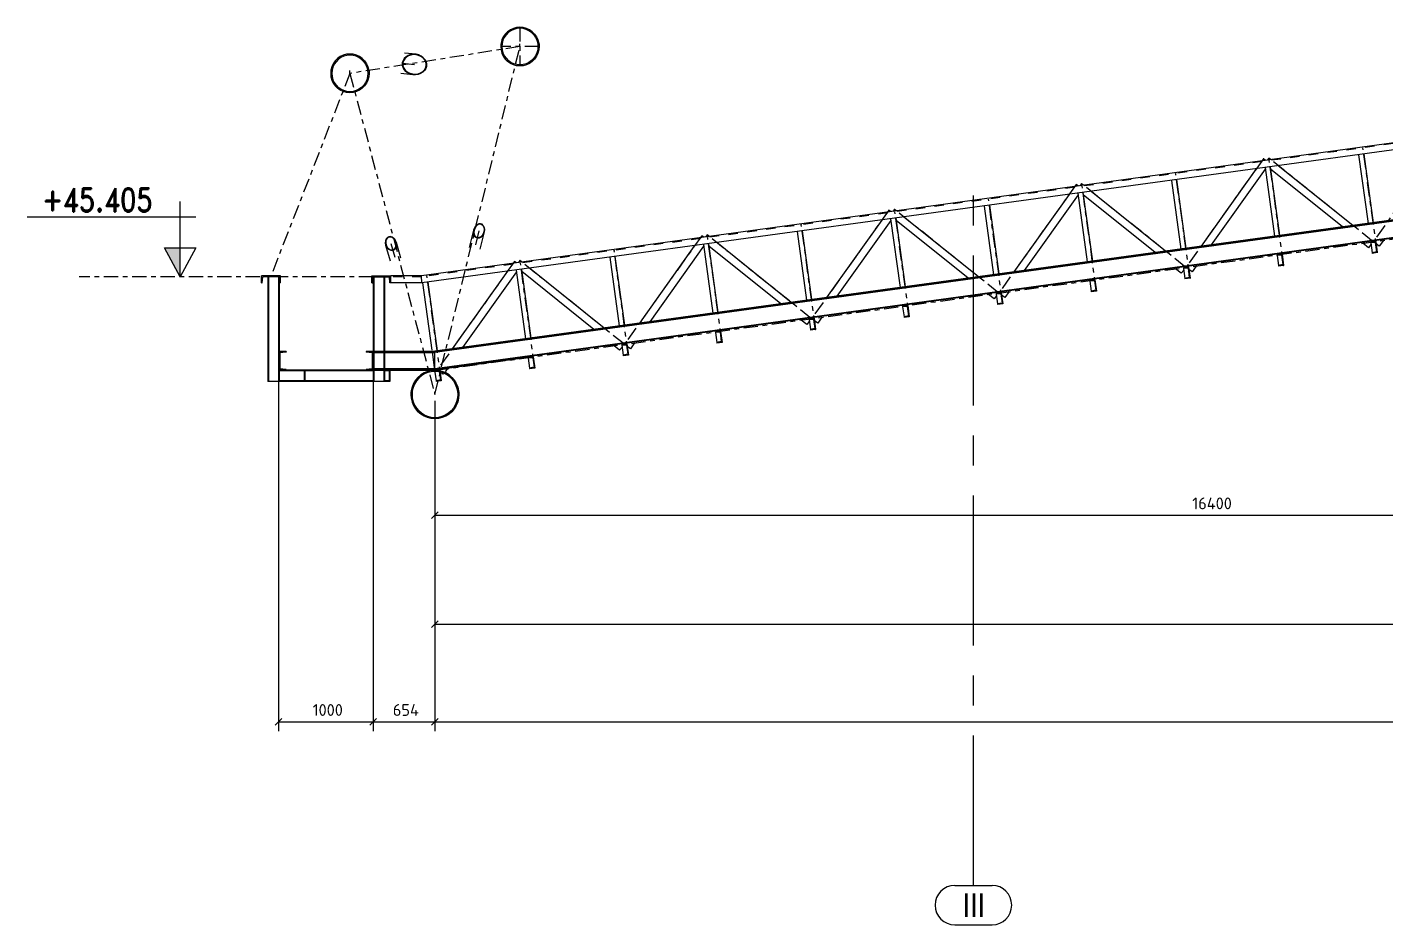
# Model space of a CAD drawing. Header units: millimetres. Extents: x 2368 to 8313, y 7493 to 11698.
# Drawn here: x 3818.3 to 4105.9, y 9618.8 to 9808.8 of the extents above; entities that cross this region are included whole.
import ezdxf
from ezdxf.enums import TextEntityAlignment as Align

# ---------------------------------------------------------------- set-up
doc = ezdxf.new("R2010")
doc.units = ezdxf.units.MM
for name, pattern in [('CENTER', [50.8, 31.75, -6.35, 6.35, -6.35]), ('XKITLINE00', [0]), ('XKITLINE02', [4, 2, -2]), ('XKITLINE03', [6, 3, -1, 1, -1])]:
    doc.linetypes.add(name, pattern=pattern)
doc.layers.add('3', color=120, linetype='Continuous')
doc.styles.add('ARIAL_NARROW', font='ARIALN.TTF')
doc.styles.add('ISOCPEUR', font='isocpeur.ttf')
doc.styles.add('ROMAND', font='romand.shx')

# ---------------------------------------------------------------- blocks, each defined once
blk = doc.blocks.new('KESIT')
for p, q in [((-3.74, 18.57), (-3.74, 20.07)), ((0.28, 20.07), (-3.74, 20.07)), ((-3.74, 18.57), (-3.57, 18.57)), ((-2.35, 19.9), (-2.4, 19.9)), ((-0.05, 19.9), (0, 19.9)), ((0.28, 18.57), (0.12, 18.57)), ((19.72, 20.07), (23.74, 20.07)), ((19.72, 18.57), (19.88, 18.57)), ((20, 19.9), (20.05, 19.9)), ((22.4, 19.9), (22.35, 19.9)), ((23.74, 18.57), (23.57, 18.57)), ((23.74, 18.57), (23.74, 20.07)), ((1.5, 4.02), (1.5, 3.86)), ((20, 0), (20, 4.13)), ((1.5, 0), (0, 0)), ((1.5, 0), (1.5, 0.17))]:
    blk.add_line(p, q)
at = {"color": 7, "linetype": 'XKITLINE00'}
for p, q in [((-3.57, 18.57), (-3.46, 19.9)), ((0, 19.9), (-3.46, 19.9)), ((-2.4, 19.9), (-2.4, -2.39)), ((-2.26, 19.9), (-2.26, -2.39)), ((-0.14, 19.9), (-0.14, -2.39)), ((0, 19.9), (0, 4.31)), ((0.11, 18.57), (0, 19.9)), ((0.12, 18.57), (0.11, 18.58)), ((0.28, 18.57), (0.28, 20.07)), ((19.72, 18.57), (19.72, 20.07)), ((19.88, 18.57), (19.89, 18.58)), ((19.89, 18.57), (20, 19.9)), ((20, 19.9), (20, -2.39)), ((20, 19.9), (23.46, 19.9)), ((20.14, 19.9), (20.14, -2.39)), ((22.26, 19.9), (22.26, -2.39)), ((22.4, 19.9), (22.4, -2.39)), ((23.57, 18.57), (23.46, 19.9)), ((0, 4.31), (0, 4.02)), ((1.5, 4.02), (0, 4.02)), ((0, 4.02), (0, -2.39)), ((1.5, 3.85), (0.17, 3.74)), ((0.17, 3.74), (0.17, 0.28)), ((1.5, 3.86), (1.49, 3.84)), ((20, 4.02), (18.5, 4.02)), ((18.5, 4.02), (18.5, 3.85)), ((19.83, 3.74), (18.5, 3.85)), ((19.83, 3.74), (19.83, 0.28)), ((20, 4.13), (20, 4)), ((20, 4), (20, 3.88)), ((1.5, 0.17), (0.17, 0.28)), ((19.83, 0.28), (18.5, 0.17)), ((18.5, 0), (18.5, 0.17)), ((20, 0), (18.5, 0)), ((-2.4, -1.89), (-2.4, -2.06)), ((22.4, -2.39), (-2.4, -2.39)), ((20, -0.14), (0, -0.14)), ((20, -2.25), (0, -2.25)), ((18.5, 0), (1.5, 0))]:
    blk.add_line(p, q, dxfattribs=at)
at = {"color": 1, "linetype": 'XKITLINE03'}
blk.add_line((20, 0), (20, 0.37), dxfattribs=at)
at = {"color": 1, "linetype": 'XKITLINE00'}
blk.add_circle((20, 0.18), 0.01, dxfattribs=at)

msp = doc.modelspace()

# ---------------------------------------------------------------- linework, layer by layer
at = {"color": 8, "linetype": 'XKITLINE00'}
for p, q in [((3920.5582, 9808.2305), (3919.9784, 9807.8199)), ((3921.1996, 9808.533), (3920.5582, 9808.2305)), ((3921.2803, 9808.3087), (3920.6762, 9808.0237)), ((3921.8832, 9808.7182), (3921.1996, 9808.533)), ((3921.9241, 9808.4832), (3921.2803, 9808.3087)), ((3922.5882, 9808.7806), (3921.8832, 9808.7182)), ((3922.5882, 9808.5419), (3921.9241, 9808.4832)), ((3923.2932, 9808.7182), (3922.5882, 9808.7806)), ((3923.2522, 9808.4832), (3922.5882, 9808.5419)), ((3923.896, 9808.3087), (3923.2522, 9808.4832)), ((3923.9768, 9808.533), (3923.2932, 9808.7182)), ((3924.5002, 9808.0237), (3923.896, 9808.3087)), ((3924.6182, 9808.2305), (3923.9768, 9808.533)), ((3925.1979, 9807.8199), (3924.6182, 9808.2305)), ((3918.5898, 9805.3873), (3918.5282, 9804.6742)), ((3918.5282, 9805.2809), (3918.5282, 9804.6742)), ((3918.773, 9806.0787), (3918.5898, 9805.3873)), ((3918.8223, 9805.3458), (3918.7642, 9804.6742)), ((3919.0721, 9806.7274), (3918.773, 9806.0787)), ((3918.9948, 9805.997), (3918.8223, 9805.3458)), ((3919.2765, 9806.608), (3918.9948, 9805.997)), ((3919.478, 9807.3137), (3919.0721, 9806.7274)), ((3919.6588, 9807.1603), (3919.2765, 9806.608)), ((3919.9784, 9807.8199), (3919.478, 9807.3137)), ((3920.1301, 9807.637), (3919.6588, 9807.1603)), ((3920.6762, 9808.0237), (3920.1301, 9807.637)), ((3925.0462, 9807.637), (3924.5002, 9808.0237)), ((3925.0462, 9807.637), (3925.5175, 9807.1603)), ((3925.1979, 9807.8199), (3925.6983, 9807.3137)), ((3925.5175, 9807.1603), (3925.8998, 9806.608)), ((3925.6983, 9807.3137), (3926.1042, 9806.7274)), ((3925.8998, 9806.608), (3926.1815, 9805.997)), ((3926.1042, 9806.7274), (3926.4033, 9806.0787)), ((3926.1815, 9805.997), (3926.3541, 9805.3458)), ((3926.3541, 9805.3458), (3926.4122, 9804.6742)), ((3926.4033, 9806.0787), (3926.5865, 9805.3873)), ((3926.5865, 9805.3873), (3926.6482, 9804.6742)), ((3926.6482, 9805.2809), (3926.6482, 9804.6742)), ((3884.5582, 9802.5465), (3883.9784, 9802.136)), ((3884.6762, 9802.3398), (3884.1301, 9801.9532)), ((3885.1996, 9802.8489), (3884.5582, 9802.5465)), ((3885.2803, 9802.6246), (3884.6762, 9802.3398)), ((3885.8832, 9803.0341), (3885.1996, 9802.8489)), ((3885.9241, 9802.7991), (3885.2803, 9802.6246)), ((3886.5882, 9803.0964), (3885.8832, 9803.0341)), ((3886.5882, 9802.8578), (3885.9241, 9802.7991)), ((3887.2932, 9803.0341), (3886.5882, 9803.0964)), ((3887.2522, 9802.7991), (3886.5882, 9802.8578)), ((3887.896, 9802.6246), (3887.2522, 9802.7991)), ((3887.9768, 9802.8489), (3887.2932, 9803.0341)), ((3888.5002, 9802.3398), (3887.896, 9802.6246)), ((3888.6182, 9802.5465), (3887.9768, 9802.8489)), ((3889.0462, 9801.9532), (3888.5002, 9802.3398)), ((3889.1979, 9802.136), (3888.6182, 9802.5465)), ((3898.4789, 9802.5221), (3898.1051, 9802.1582)), ((3900.6143, 9803.0354), (3898.1193, 9803.2892)), ((3898.5597, 9802.4469), (3898.2029, 9802.0996)), ((3898.9414, 9802.8034), (3898.4789, 9802.5221)), ((3899.0011, 9802.7154), (3898.5597, 9802.4469)), ((3899.4695, 9802.988), (3898.9414, 9802.8034)), ((3899.505, 9802.8915), (3899.0011, 9802.7154)), ((3900.0366, 9803.0667), (3899.4695, 9802.988)), ((3900.0463, 9802.9666), (3899.505, 9802.8915)), ((3900.6143, 9803.0354), (3900.0366, 9803.0667)), ((3900.5976, 9802.9368), (3900.0463, 9802.9666)), ((3901.1314, 9802.8035), (3900.5976, 9802.9368)), ((3901.1737, 9802.8958), (3900.6143, 9803.0354)), ((3901.6209, 9802.5736), (3901.1314, 9802.8035)), ((3901.6866, 9802.6549), (3901.1737, 9802.8958)), ((3902.0416, 9802.2585), (3901.6209, 9802.5736)), ((3902.1274, 9802.3247), (3901.6866, 9802.6549)), ((3902.1274, 9802.3247), (3902.474, 9801.9218)), ((3918.5282, 9804.6742), (3918.5898, 9803.9611)), ((3918.5898, 9803.9611), (3918.773, 9803.2697)), ((3918.7642, 9804.6742), (3918.8223, 9804.0026)), ((3918.773, 9803.2697), (3919.0721, 9802.621)), ((3918.8223, 9804.0026), (3918.9948, 9803.3513)), ((3918.9948, 9803.3513), (3919.2765, 9802.7403)), ((3919.0721, 9802.621), (3919.478, 9802.0346)), ((3919.2765, 9802.7403), (3919.6588, 9802.188)), ((3925.8998, 9802.7403), (3925.5175, 9802.188)), ((3926.1042, 9802.621), (3925.6983, 9802.0346)), ((3926.1815, 9803.3513), (3925.8998, 9802.7403)), ((3926.4033, 9803.2697), (3926.1042, 9802.621)), ((3926.3541, 9804.0026), (3926.1815, 9803.3513)), ((3926.4122, 9804.6742), (3926.3541, 9804.0026)), ((3926.5865, 9803.9611), (3926.4033, 9803.2697)), ((3926.6482, 9804.6742), (3926.5865, 9803.9611)), ((3882.5898, 9799.7042), (3882.5282, 9798.9913)), ((3882.5282, 9799.5892), (3882.5282, 9798.9913)), ((3882.773, 9800.3954), (3882.5898, 9799.7042)), ((3882.8223, 9799.6628), (3882.7642, 9798.9913)), ((3883.0721, 9801.0439), (3882.773, 9800.3954)), ((3882.9948, 9800.3138), (3882.8223, 9799.6628)), ((3883.2765, 9800.9246), (3882.9948, 9800.3138)), ((3883.478, 9801.6301), (3883.0721, 9801.0439)), ((3883.6588, 9801.4767), (3883.2765, 9800.9246)), ((3883.9784, 9802.136), (3883.478, 9801.6301)), ((3884.1301, 9801.9532), (3883.6588, 9801.4767)), ((3889.0462, 9801.9532), (3889.5175, 9801.4767)), ((3889.1979, 9802.136), (3889.6983, 9801.6301)), ((3889.5175, 9801.4767), (3889.8998, 9800.9246)), ((3889.6983, 9801.6301), (3890.1042, 9801.0439)), ((3889.8998, 9800.9246), (3890.1815, 9800.3138)), ((3890.1042, 9801.0439), (3890.4033, 9800.3954)), ((3890.1815, 9800.3138), (3890.3541, 9799.6628)), ((3890.3541, 9799.6628), (3890.4122, 9798.9913)), ((3890.4033, 9800.3954), (3890.5865, 9799.7042)), ((3890.5865, 9799.7042), (3890.6482, 9798.9913)), ((3890.6482, 9799.5892), (3890.6482, 9798.9913)), ((3897.6932, 9801.2588), (3897.6757, 9800.7684)), ((3897.6757, 9800.7684), (3897.7873, 9800.2833)), ((3897.8387, 9801.7299), (3897.6932, 9801.2588)), ((3897.7873, 9800.2833), (3898.0223, 9799.8279)), ((3897.8098, 9801.2413), (3897.7932, 9800.7732)), ((3897.7932, 9800.7732), (3897.8997, 9800.3103)), ((3897.9487, 9801.6909), (3897.8098, 9801.2413)), ((3898.1051, 9802.1582), (3897.8387, 9801.7299)), ((3897.8997, 9800.3103), (3898.1239, 9799.8757)), ((3898.2029, 9802.0996), (3897.9487, 9801.6909)), ((3898.0223, 9799.8279), (3898.3689, 9799.425)), ((3898.1239, 9799.8757), (3898.4547, 9799.4912)), ((3898.8097, 9799.0948), (3898.3689, 9799.425)), ((3898.8754, 9799.1761), (3898.4547, 9799.4912)), ((3902.2934, 9799.6501), (3901.9366, 9799.3028)), ((3902.3912, 9799.5915), (3902.0174, 9799.2276)), ((3902.0416, 9802.2585), (3902.3724, 9801.874)), ((3902.5476, 9800.0588), (3902.2934, 9799.6501)), ((3902.3724, 9801.874), (3902.5966, 9801.4394)), ((3902.6576, 9800.0198), (3902.3912, 9799.5915)), ((3902.474, 9801.9218), (3902.709, 9801.4664)), ((3902.6865, 9800.5085), (3902.5476, 9800.0588)), ((3902.5966, 9801.4394), (3902.7031, 9800.9765)), ((3902.8031, 9800.4909), (3902.6576, 9800.0198)), ((3902.7031, 9800.9765), (3902.6865, 9800.5085)), ((3902.709, 9801.4664), (3902.8206, 9800.9813)), ((3902.8206, 9800.9813), (3902.8031, 9800.4909)), ((3919.478, 9802.0346), (3919.9784, 9801.5285)), ((3919.6588, 9802.188), (3920.1301, 9801.7113)), ((3920.5582, 9801.1179), (3919.9784, 9801.5285)), ((3920.6762, 9801.3246), (3920.1301, 9801.7113)), ((3921.1996, 9800.8154), (3920.5582, 9801.1179)), ((3921.2803, 9801.0397), (3920.6762, 9801.3246)), ((3921.8832, 9800.6301), (3921.1996, 9800.8154)), ((3921.9241, 9800.8652), (3921.2803, 9801.0397)), ((3922.5882, 9800.5677), (3921.8832, 9800.6301)), ((3922.5882, 9800.8064), (3921.9241, 9800.8652)), ((3923.2522, 9800.8652), (3922.5882, 9800.8064)), ((3923.2932, 9800.6301), (3922.5882, 9800.5677)), ((3923.896, 9801.0397), (3923.2522, 9800.8652)), ((3923.9768, 9800.8154), (3923.2932, 9800.6301)), ((3924.5002, 9801.3246), (3923.896, 9801.0397)), ((3924.6182, 9801.1179), (3923.9768, 9800.8154)), ((3925.0462, 9801.7113), (3924.5002, 9801.3246)), ((3925.1979, 9801.5285), (3924.6182, 9801.1179)), ((3925.5175, 9802.188), (3925.0462, 9801.7113)), ((3925.6983, 9802.0346), (3925.1979, 9801.5285)), ((3882.5282, 9798.9913), (3882.5898, 9798.2785)), ((3882.5898, 9798.2785), (3882.773, 9797.5873)), ((3882.7642, 9798.9913), (3882.8223, 9798.3199)), ((3882.773, 9797.5873), (3883.0721, 9796.9388)), ((3882.8223, 9798.3199), (3882.9948, 9797.6689)), ((3882.9948, 9797.6689), (3883.2765, 9797.0581)), ((3883.0721, 9796.9388), (3883.478, 9796.3526)), ((3883.2765, 9797.0581), (3883.6588, 9796.506)), ((3889.8998, 9797.0581), (3889.5175, 9796.506)), ((3890.1042, 9796.9388), (3889.6983, 9796.3526)), ((3890.1815, 9797.6689), (3889.8998, 9797.0581)), ((3890.4033, 9797.5873), (3890.1042, 9796.9388)), ((3890.3541, 9798.3199), (3890.1815, 9797.6689)), ((3890.4122, 9798.9913), (3890.3541, 9798.3199)), ((3890.5865, 9798.2785), (3890.4033, 9797.5873)), ((3890.6482, 9798.9913), (3890.5865, 9798.2785)), ((3899.882, 9798.7143), (3897.387, 9798.9681)), ((3899.3226, 9798.8539), (3898.8097, 9799.0948)), ((3899.3649, 9798.9462), (3898.8754, 9799.1761)), ((3899.882, 9798.7143), (3899.3226, 9798.8539)), ((3899.8987, 9798.813), (3899.3649, 9798.9462)), ((3900.4597, 9798.683), (3899.882, 9798.7143)), ((3900.4501, 9798.7831), (3899.8987, 9798.813)), ((3900.9913, 9798.8582), (3900.4501, 9798.7831)), ((3901.0268, 9798.7617), (3900.4597, 9798.683)), ((3901.4952, 9799.0344), (3900.9913, 9798.8582)), ((3901.5549, 9798.9463), (3901.0268, 9798.7617)), ((3901.9366, 9799.3028), (3901.4952, 9799.0344)), ((3902.0174, 9799.2276), (3901.5549, 9798.9463)), ((3883.478, 9796.3526), (3883.9784, 9795.8467)), ((3883.6588, 9796.506), (3884.1301, 9796.0295)), ((3884.5582, 9795.4362), (3883.9784, 9795.8467)), ((3884.6762, 9795.6429), (3884.1301, 9796.0295)), ((3885.1996, 9795.1338), (3884.5582, 9795.4362)), ((3885.2803, 9795.358), (3884.6762, 9795.6429)), ((3885.8832, 9794.9486), (3885.1996, 9795.1338)), ((3885.9241, 9795.1836), (3885.2803, 9795.358)), ((3886.5882, 9794.8862), (3885.8832, 9794.9486)), ((3886.5882, 9795.1249), (3885.9241, 9795.1836)), ((3887.2522, 9795.1836), (3886.5882, 9795.1249)), ((3887.2932, 9794.9486), (3886.5882, 9794.8862)), ((3887.896, 9795.358), (3887.2522, 9795.1836)), ((3887.9768, 9795.1338), (3887.2932, 9794.9486)), ((3888.5002, 9795.6429), (3887.896, 9795.358)), ((3888.6182, 9795.4362), (3887.9768, 9795.1338)), ((3889.0462, 9796.0295), (3888.5002, 9795.6429)), ((3889.1979, 9795.8467), (3888.6182, 9795.4362)), ((3889.5175, 9796.506), (3889.0462, 9796.0295)), ((3889.6983, 9796.3526), (3889.1979, 9795.8467)), ((3912.7863, 9765.8183), (3911.8178, 9762.1376)), ((3912.7863, 9765.8183), (3912.7441, 9765.3341)), ((3912.7441, 9765.3341), (3912.8166, 9764.8803)), ((3912.9391, 9766.2856), (3912.7863, 9765.8183)), ((3912.8656, 9765.8062), (3912.8264, 9765.3559)), ((3912.8264, 9765.3559), (3912.8938, 9764.934)), ((3913.0077, 9766.2406), (3912.8656, 9765.8062)), ((3912.8938, 9764.934), (3913.0613, 9764.5816)), ((3913.1876, 9766.69), (3912.9391, 9766.2856)), ((3913.2387, 9766.6167), (3913.0077, 9766.2406)), ((3913.5073, 9766.9922), (3913.1876, 9766.69)), ((3913.536, 9766.8976), (3913.2387, 9766.6167)), ((3913.867, 9767.1624), (3913.5073, 9766.9922)), ((3913.8705, 9767.0559), (3913.536, 9766.8976)), ((3914.2316, 9767.1841), (3913.867, 9767.1624)), ((3914.2094, 9767.0761), (3913.8705, 9767.0559)), ((3915.0457, 9765.471), (3914.0772, 9761.7903)), ((3914.5197, 9766.9561), (3914.2094, 9767.0761)), ((3914.5652, 9767.0551), (3914.2316, 9767.1841)), ((3914.7708, 9766.7078), (3914.5197, 9766.9561)), ((3914.8353, 9766.7881), (3914.5652, 9767.0551)), ((3914.8244, 9765.0488), (3914.5934, 9764.6727)), ((3914.893, 9765.0038), (3914.6445, 9764.5993)), ((3914.7708, 9766.7078), (3914.9383, 9766.3554)), ((3914.9665, 9765.4832), (3914.8244, 9765.0488)), ((3914.8353, 9766.7881), (3915.0155, 9766.4091)), ((3915.0457, 9765.471), (3914.893, 9765.0038)), ((3914.9383, 9766.3554), (3915.0057, 9765.9335)), ((3915.0057, 9765.9335), (3914.9665, 9765.4832)), ((3915.0155, 9766.4091), (3915.088, 9765.9552)), ((3915.088, 9765.9552), (3915.0457, 9765.471)), ((3894.1306, 9763.5861), (3894.0884, 9763.1373)), ((3894.0884, 9763.1373), (3894.1609, 9762.6726)), ((3894.2834, 9763.9749), (3894.1306, 9763.5861)), ((3894.1609, 9762.6726), (3895.1294, 9759.3222)), ((3894.1609, 9762.6726), (3894.341, 9762.2373)), ((3894.2098, 9763.5431), (3894.1706, 9763.1258)), ((3894.1706, 9763.1258), (3894.238, 9762.6937)), ((3894.3519, 9763.9047), (3894.2098, 9763.5431)), ((3894.238, 9762.6937), (3894.4055, 9762.2891)), ((3894.5318, 9764.2659), (3894.2834, 9763.9749)), ((3894.341, 9762.2373), (3894.6111, 9761.8743)), ((3894.5829, 9764.1752), (3894.3519, 9763.9047)), ((3894.4055, 9762.2891), (3894.6566, 9761.9515)), ((3894.8515, 9764.4304), (3894.5318, 9764.2659)), ((3894.8802, 9764.3282), (3894.5829, 9764.1752)), ((3895.2113, 9764.4523), (3894.8515, 9764.4304)), ((3895.2147, 9764.3486), (3894.8802, 9764.3282)), ((3895.5758, 9764.3296), (3895.2113, 9764.4523)), ((3895.5537, 9764.2344), (3895.2147, 9764.3486)), ((3895.8639, 9763.997), (3895.5537, 9764.2344)), ((3895.9095, 9764.0742), (3895.5758, 9764.3296)), ((3895.8639, 9763.997), (3896.115, 9763.6594)), ((3895.9095, 9764.0742), (3896.1796, 9763.7111)), ((3896.1686, 9762.0437), (3895.9376, 9761.7732)), ((3896.115, 9763.6594), (3896.2825, 9763.2547)), ((3896.3107, 9762.4053), (3896.1686, 9762.0437)), ((3896.1796, 9763.7111), (3896.3597, 9763.2759)), ((3896.39, 9762.3624), (3896.2372, 9761.9735)), ((3896.2825, 9763.2547), (3896.3499, 9762.8226)), ((3896.3499, 9762.8226), (3896.3107, 9762.4053)), ((3896.3597, 9763.2759), (3896.4322, 9762.8111)), ((3896.3597, 9763.2759), (3897.3282, 9759.9255)), ((3896.4322, 9762.8111), (3896.39, 9762.3624)), ((3912.8166, 9764.8803), (3912.9968, 9764.5013)), ((3913.2669, 9764.2343), (3912.9968, 9764.5013)), ((3913.3124, 9764.3332), (3913.0613, 9764.5816)), ((3913.6005, 9764.1052), (3913.2669, 9764.2343)), ((3913.6227, 9764.2133), (3913.3124, 9764.3332)), ((3913.9651, 9764.1269), (3913.6005, 9764.1052)), ((3913.9616, 9764.2334), (3913.6227, 9764.2133)), ((3914.2961, 9764.3917), (3913.9616, 9764.2334)), ((3914.3248, 9764.2972), (3913.9651, 9764.1269)), ((3914.5934, 9764.6727), (3914.2961, 9764.3917)), ((3914.6445, 9764.5993), (3914.3248, 9764.2972)), ((3894.9447, 9761.6189), (3894.6111, 9761.8743)), ((3894.9669, 9761.714), (3894.6566, 9761.9515)), ((3895.3093, 9761.4961), (3894.9447, 9761.6189)), ((3895.3058, 9761.5998), (3894.9669, 9761.714)), ((3895.6403, 9761.6203), (3895.3058, 9761.5998)), ((3895.669, 9761.5181), (3895.3093, 9761.4961)), ((3895.9376, 9761.7732), (3895.6403, 9761.6203)), ((3895.9888, 9761.6826), (3895.669, 9761.5181)), ((3896.2372, 9761.9735), (3895.9888, 9761.6826)), ((3904.5882, 9736.1618), (3903.7935, 9736.0985)), ((3905.3828, 9736.0985), (3904.5882, 9736.1618)), ((3900.0618, 9733.3567), (3899.7568, 9732.6119)), ((3900.4784, 9734.0441), (3900.0618, 9733.3567)), ((3900.6693, 9733.9038), (3900.2721, 9733.2484)), ((3900.9961, 9734.6571), (3900.4784, 9734.0441)), ((3901.1629, 9734.4883), (3900.6693, 9733.9038)), ((3901.6022, 9735.1806), (3900.9961, 9734.6571)), ((3901.7409, 9734.9875), (3901.1629, 9734.4883)), ((3902.2819, 9735.6018), (3901.6022, 9735.1806)), ((3902.389, 9735.3892), (3901.7409, 9734.9875)), ((3903.0184, 9735.9103), (3902.2819, 9735.6018)), ((3903.0913, 9735.6833), (3902.389, 9735.3892)), ((3903.7935, 9736.0985), (3903.0184, 9735.9103)), ((3903.8304, 9735.8628), (3903.0913, 9735.6833)), ((3904.5882, 9735.9231), (3903.8304, 9735.8628)), ((3905.3459, 9735.8628), (3904.5882, 9735.9231)), ((3906.085, 9735.6833), (3905.3459, 9735.8628)), ((3906.158, 9735.9103), (3905.3828, 9736.0985)), ((3906.7873, 9735.3892), (3906.085, 9735.6833)), ((3906.8944, 9735.6018), (3906.158, 9735.9103)), ((3907.4354, 9734.9875), (3906.7873, 9735.3892)), ((3907.5741, 9735.1806), (3906.8944, 9735.6018)), ((3908.0134, 9734.4883), (3907.4354, 9734.9875)), ((3908.1803, 9734.6571), (3907.5741, 9735.1806)), ((3908.0134, 9734.4883), (3908.507, 9733.9038)), ((3908.1803, 9734.6571), (3908.698, 9734.0441)), ((3908.507, 9733.9038), (3908.9042, 9733.2484)), ((3908.698, 9734.0441), (3909.1145, 9733.3567)), ((3909.1145, 9733.3567), (3909.4195, 9732.6119)), ((3899.5707, 9731.8281), (3899.5082, 9731.0244)), ((3899.5082, 9731.6271), (3899.5082, 9731.0244)), ((3899.5082, 9731.0244), (3899.5707, 9730.2208)), ((3899.7568, 9732.6119), (3899.5707, 9731.8281)), ((3899.8038, 9731.7907), (3899.7442, 9731.0244)), ((3899.7442, 9731.0244), (3899.8038, 9730.2581)), ((3899.9812, 9732.5382), (3899.8038, 9731.7907)), ((3900.2721, 9733.2484), (3899.9812, 9732.5382)), ((3908.9042, 9733.2484), (3909.1951, 9732.5382)), ((3909.1951, 9732.5382), (3909.3725, 9731.7907)), ((3909.3725, 9731.7907), (3909.4322, 9731.0244)), ((3909.4322, 9731.0244), (3909.3725, 9730.2581)), ((3909.4195, 9732.6119), (3909.6056, 9731.8281)), ((3909.6056, 9731.8281), (3909.6682, 9731.0244)), ((3909.6682, 9731.0244), (3909.6056, 9730.2208)), ((3909.6682, 9731.6271), (3909.6682, 9731.0244)), ((3899.5707, 9730.2208), (3899.7568, 9729.4369)), ((3899.7568, 9729.4369), (3900.0618, 9728.6921)), ((3899.8038, 9730.2581), (3899.9812, 9729.5106)), ((3899.9812, 9729.5106), (3900.2721, 9728.8005)), ((3900.0618, 9728.6921), (3900.4784, 9728.0048)), ((3900.2721, 9728.8005), (3900.6693, 9728.1451)), ((3900.4784, 9728.0048), (3900.9961, 9727.3918)), ((3900.6693, 9728.1451), (3901.1629, 9727.5605)), ((3901.7409, 9727.0613), (3901.1629, 9727.5605)), ((3908.0134, 9727.5605), (3907.4354, 9727.0613)), ((3908.507, 9728.1451), (3908.0134, 9727.5605)), ((3908.698, 9728.0048), (3908.1803, 9727.3918)), ((3908.9042, 9728.8005), (3908.507, 9728.1451)), ((3909.1145, 9728.6921), (3908.698, 9728.0048)), ((3909.1951, 9729.5106), (3908.9042, 9728.8005)), ((3909.4195, 9729.4369), (3909.1145, 9728.6921)), ((3909.3725, 9730.2581), (3909.1951, 9729.5106)), ((3909.6056, 9730.2208), (3909.4195, 9729.4369)), ((3901.6022, 9726.8682), (3900.9961, 9727.3918)), ((3902.2819, 9726.447), (3901.6022, 9726.8682)), ((3902.389, 9726.6597), (3901.7409, 9727.0613)), ((3903.0184, 9726.1385), (3902.2819, 9726.447)), ((3903.0913, 9726.3655), (3902.389, 9726.6597)), ((3903.7935, 9725.9503), (3903.0184, 9726.1385)), ((3903.8304, 9726.1861), (3903.0913, 9726.3655)), ((3904.5882, 9725.8871), (3903.7935, 9725.9503)), ((3904.5882, 9726.1257), (3903.8304, 9726.1861)), ((3905.3459, 9726.1861), (3904.5882, 9726.1257)), ((3905.3828, 9725.9503), (3904.5882, 9725.8871)), ((3906.085, 9726.3655), (3905.3459, 9726.1861)), ((3906.158, 9726.1385), (3905.3828, 9725.9503)), ((3906.7873, 9726.6597), (3906.085, 9726.3655)), ((3906.8944, 9726.447), (3906.158, 9726.1385)), ((3907.4354, 9727.0613), (3906.7873, 9726.6597)), ((3907.5741, 9726.8682), (3906.8944, 9726.447)), ((3908.1803, 9727.3918), (3907.5741, 9726.8682))]:
    msp.add_line(p, q, dxfattribs=at)
at = {"color": 241, "linetype": 'XKITLINE03'}
for p, q in [((3922.5882, 9808.7806), (3922.5882, 9800.5677)), ((3922.5882, 9804.6742), (3886.5882, 9798.9913)), ((3904.5882, 9731.0244), (3922.5882, 9804.6742)), ((3926.6482, 9804.6742), (3918.5282, 9804.6742)), ((3886.5882, 9798.9913), (3869.8859, 9756.1325)), ((3886.5882, 9798.9913), (3904.5882, 9731.0244))]:
    msp.add_line(p, q, dxfattribs=at)
at = {"color": 8, "linetype": 'XKITLINE03'}
for p, q in [((3922.5882, 9804.6742), (3922.5882, 9805.2809)), ((3886.5882, 9798.9913), (3886.5882, 9799.5892)), ((3897.7532, 9801.1287), (3900.2482, 9800.8749)), ((3913.916, 9765.6447), (3912.9475, 9761.9639)), ((3895.2603, 9762.9742), (3896.2288, 9759.6239)), ((3904.5882, 9731.0244), (3904.5882, 9731.6271))]:
    msp.add_line(p, q, dxfattribs=at)
at = {"color": 7, "linetype": 'XKITLINE00'}
for p, q in [((4230.284, 9801.1133), (3901.7452, 9756.1325)), ((4230.4498, 9799.622), (3901.8474, 9754.6325)), ((4232.0455, 9785.0336), (3904.0455, 9740.1248)), ((4232.0686, 9784.8652), (3904.0686, 9739.9564)), ((4232.083, 9784.7598), (3904.5881, 9739.9201)), ((4232.5506, 9781.3444), (3904.5693, 9736.4382)), ((4232.5651, 9781.239), (3904.5766, 9736.3318)), ((4079.9668, 9780.9149), (4079.6653, 9780.4919)), ((4080.4161, 9780.5946), (4079.9668, 9780.9149)), ((4081.1185, 9781.0749), (4080.7726, 9780.6434)), ((4081.5276, 9780.7468), (4081.1185, 9781.0749)), ((4098.9156, 9766.8058), (4083.1406, 9779.4537)), ((4100.1385, 9781.7809), (4102.1286, 9767.2457)), ((4101.2284, 9781.9301), (4103.2184, 9767.395)), ((4061.598, 9776.5042), (4063.5881, 9761.9689)), ((4078.4695, 9778.8141), (4066.7737, 9762.4051)), ((4080.3704, 9778.7244), (4068.951, 9762.7032)), ((4080.3233, 9779.0679), (4082.3134, 9764.5327)), ((4081.4131, 9779.2172), (4083.4032, 9764.6819)), ((4096.7309, 9766.5067), (4081.4792, 9778.7349)), ((4040.3365, 9775.489), (4040.035, 9775.066)), ((4040.7858, 9775.1688), (4040.3365, 9775.489)), ((4040.693, 9773.6421), (4042.683, 9759.1066)), ((4041.4881, 9775.649), (4041.1422, 9775.2176)), ((4041.8973, 9775.321), (4041.4881, 9775.649)), ((4041.7828, 9773.7913), (4043.7729, 9759.2559)), ((4059.2855, 9761.3798), (4043.5102, 9774.0278)), ((4060.5082, 9776.355), (4062.4982, 9761.8197)), ((4020.8778, 9770.9292), (4022.8679, 9756.3936)), ((4021.9676, 9771.0784), (4023.9577, 9756.5428)), ((4038.8392, 9773.3883), (4027.1432, 9756.979)), ((4040.74, 9773.2985), (4029.3205, 9757.2771)), ((4057.1007, 9761.0807), (4041.8488, 9773.3091)), ((3999.2088, 9767.9624), (3987.5126, 9751.5529)), ((4001.1096, 9767.8726), (3989.69, 9751.851)), ((4000.7061, 9770.0632), (4000.4046, 9769.6401)), ((4001.1554, 9769.7429), (4000.7061, 9770.0632)), ((4001.0626, 9768.2162), (4003.0527, 9753.6806)), ((4001.8578, 9770.2232), (4001.5119, 9769.7917)), ((4002.2669, 9769.8951), (4001.8578, 9770.2232)), ((4002.1524, 9768.3654), (4004.1425, 9753.8298)), ((4017.4706, 9755.6546), (4002.2184, 9767.8832)), ((4019.6553, 9755.9538), (4003.8798, 9768.6019)), ((3981.2474, 9765.5033), (3983.2376, 9750.9675)), ((3982.3373, 9765.6525), (3984.3274, 9751.1168)), ((3959.5784, 9762.5366), (3947.8821, 9746.1268)), ((3961.4793, 9762.4468), (3950.0594, 9746.4249)), ((3961.0758, 9764.6373), (3960.7743, 9764.2143)), ((3961.525, 9764.3171), (3961.0758, 9764.6373)), ((3961.4322, 9762.7904), (3963.4224, 9748.2545)), ((3962.2274, 9764.7973), (3961.8815, 9764.3659)), ((3962.6365, 9764.4693), (3962.2274, 9764.7973)), ((3962.5221, 9762.9396), (3964.5122, 9748.4037)), ((3977.8405, 9750.2286), (3962.5881, 9762.4574)), ((3980.0252, 9750.5277), (3964.2495, 9763.1761)), ((4102.215, 9762.1097), (4101.0319, 9763.0583)), ((4102.7418, 9762.7667), (4102.215, 9762.1097)), ((4103.7609, 9763.4326), (4102.6711, 9763.2834)), ((4102.6711, 9763.2834), (4102.6895, 9763.1487)), ((4102.6895, 9763.1487), (4102.8058, 9763.3019)), ((4103.651, 9763.2028), (4102.6895, 9763.1487)), ((4102.6895, 9763.1487), (4102.9782, 9761.0404)), ((4103.651, 9763.2028), (4103.9189, 9761.2467)), ((4103.7449, 9762.5173), (4103.8646, 9762.675)), ((4103.7609, 9763.4326), (4104.0864, 9761.0548)), ((4104.5189, 9762.4294), (4103.8311, 9762.9196)), ((4105.3927, 9763.6553), (4104.5189, 9762.4294)), ((3921.4454, 9759.2114), (3921.1439, 9758.7884)), ((3921.8947, 9758.8912), (3921.4454, 9759.2114)), ((3922.597, 9759.3714), (3922.2512, 9758.94)), ((3923.0062, 9759.0434), (3922.597, 9759.3714)), ((3941.6171, 9760.0775), (3943.6072, 9745.5415)), ((3942.7069, 9760.2267), (3944.6971, 9745.6907)), ((4083.9457, 9760.7197), (4082.8558, 9760.5705)), ((4082.8558, 9760.5705), (4082.8743, 9760.4358)), ((4082.8743, 9760.4358), (4082.9906, 9760.589)), ((4083.8358, 9760.4899), (4082.8743, 9760.4358)), ((4082.8743, 9760.4358), (4083.1629, 9758.3274)), ((4083.7696, 9760.6948), (4083.7694, 9760.695)), ((4083.8358, 9760.4899), (4084.1036, 9758.5337)), ((4083.9297, 9759.8044), (4084.0494, 9759.9621)), ((4083.9457, 9760.7197), (4084.2712, 9758.3419)), ((4103.9189, 9761.2467), (4102.9782, 9761.0404)), ((4102.9782, 9761.0404), (4102.9966, 9760.9056)), ((4104.0864, 9761.0548), (4102.9966, 9760.9056)), ((3919.9481, 9757.1107), (3908.2516, 9740.7007)), ((3921.8489, 9757.0209), (3910.4289, 9740.9988)), ((3921.8019, 9757.3645), (3923.792, 9742.8284)), ((3922.8917, 9757.5137), (3924.8819, 9742.9776)), ((3938.2103, 9744.8025), (3922.9577, 9757.0315)), ((3940.3951, 9745.1017), (3924.6191, 9757.7502)), ((4062.5847, 9756.6839), (4061.4018, 9757.6322)), ((4063.1114, 9757.3409), (4062.5847, 9756.6839)), ((4064.1305, 9758.0068), (4063.0407, 9757.8576)), ((4063.0407, 9757.8576), (4063.0591, 9757.7228)), ((4063.0591, 9757.7228), (4063.1754, 9757.876)), ((4064.0207, 9757.777), (4063.0591, 9757.7228)), ((4063.0591, 9757.7228), (4063.3478, 9755.6145)), ((4064.0207, 9757.777), (4064.2885, 9755.8208)), ((4064.1145, 9757.0915), (4064.2343, 9757.2492)), ((4064.1305, 9758.0068), (4064.4561, 9755.629)), ((4064.8885, 9757.0035), (4064.2008, 9757.4937)), ((4065.7622, 9758.2292), (4064.8885, 9757.0035)), ((4084.1036, 9758.5337), (4083.1629, 9758.3274)), ((4083.1629, 9758.3274), (4083.1814, 9758.1927)), ((4084.2712, 9758.3419), (4083.1814, 9758.1927)), ((3901.7452, 9756.1325), (3895.2291, 9756.1325)), ((3901.8474, 9754.6325), (3895.2291, 9754.6325)), ((3901.9866, 9754.6516), (3903.9353, 9740.4185)), ((3903.0722, 9754.8318), (3905.0667, 9740.2646)), ((4044.3153, 9755.2939), (4043.2255, 9755.1447)), ((4043.2255, 9755.1447), (4043.2439, 9755.0099)), ((4043.2439, 9755.0099), (4043.3602, 9755.1631)), ((4044.2055, 9755.064), (4043.2439, 9755.0099)), ((4043.2439, 9755.0099), (4043.5326, 9752.9016)), ((4044.2055, 9755.064), (4044.4733, 9753.1079)), ((4044.2993, 9754.3785), (4044.419, 9754.5362)), ((4044.3153, 9755.2939), (4044.6409, 9752.916)), ((4064.2885, 9755.8208), (4063.3478, 9755.6145)), ((4063.3478, 9755.6145), (4063.3662, 9755.4798)), ((4064.4561, 9755.629), (4063.3662, 9755.4798)), ((4022.9543, 9751.258), (4021.7717, 9752.2062)), ((4023.4811, 9751.915), (4022.9543, 9751.258)), ((4024.5002, 9752.5809), (4023.4103, 9752.4317)), ((4023.4103, 9752.4317), (4023.4288, 9752.297)), ((4023.4288, 9752.297), (4023.5451, 9752.4502)), ((4024.3903, 9752.3511), (4023.4288, 9752.297)), ((4023.4288, 9752.297), (4023.7174, 9750.1886)), ((4024.3903, 9752.3511), (4024.6581, 9750.395)), ((4024.4842, 9751.6656), (4024.6039, 9751.8233)), ((4024.5002, 9752.5809), (4024.8257, 9750.2031)), ((4025.2582, 9751.5777), (4024.5704, 9752.0679)), ((4026.1316, 9752.8032), (4025.2582, 9751.5777)), ((4044.4733, 9753.1079), (4043.5326, 9752.9016)), ((4043.5326, 9752.9016), (4043.551, 9752.7668)), ((4044.6409, 9752.916), (4043.551, 9752.7668)), ((4004.6849, 9749.868), (4003.5951, 9749.7188)), ((4003.5951, 9749.7188), (4003.6136, 9749.5841)), ((4003.6136, 9749.5841), (4003.7299, 9749.7372)), ((4004.5751, 9749.6382), (4003.6136, 9749.5841)), ((4003.6136, 9749.5841), (4003.9022, 9747.4757)), ((4004.8429, 9747.682), (4003.9022, 9747.4757)), ((4004.5751, 9749.6382), (4004.8429, 9747.682)), ((4004.669, 9748.9527), (4004.7887, 9749.1104)), ((4004.6849, 9749.868), (4005.0105, 9747.4902)), ((4024.6581, 9750.395), (4023.7174, 9750.1886)), ((4023.7174, 9750.1886), (4023.7359, 9750.0539)), ((4024.8257, 9750.2031), (4023.7359, 9750.0539)), ((3983.324, 9745.8322), (3982.1416, 9746.7802)), ((3983.8507, 9746.4891), (3983.324, 9745.8322)), ((3984.8698, 9747.1551), (3983.78, 9747.0059)), ((3983.78, 9747.0059), (3983.7984, 9746.8711)), ((3983.7984, 9746.8711), (3983.9147, 9747.0243)), ((3984.76, 9746.9253), (3983.7984, 9746.8711)), ((3983.7984, 9746.8711), (3984.0871, 9744.7628)), ((3985.0278, 9744.9691), (3984.0871, 9744.7628)), ((3985.1953, 9744.7773), (3984.1055, 9744.628)), ((3984.76, 9746.9253), (3985.0278, 9744.9691)), ((3984.8538, 9746.2397), (3984.9735, 9746.3974)), ((3984.8698, 9747.1551), (3985.1953, 9744.7773)), ((3985.6278, 9746.1518), (3984.94, 9746.642)), ((3986.5011, 9747.3771), (3985.6278, 9746.1518)), ((4003.9022, 9747.4757), (4003.9207, 9747.341)), ((4005.0105, 9747.4902), (4003.9207, 9747.341)), ((3946.8706, 9741.951), (3945.9974, 9740.7259)), ((3965.0546, 9744.4421), (3963.9647, 9744.2929)), ((3963.9647, 9744.2929), (3963.9832, 9744.1582)), ((3963.9832, 9744.1582), (3964.0995, 9744.3114)), ((3964.9447, 9744.2123), (3963.9832, 9744.1582)), ((3963.9832, 9744.1582), (3964.2718, 9742.0499)), ((3965.2126, 9742.2562), (3964.2718, 9742.0499)), ((3964.2718, 9742.0499), (3964.2903, 9741.9151)), ((3965.3801, 9742.0643), (3964.2903, 9741.9151)), ((3964.9447, 9744.2123), (3965.2126, 9742.2562)), ((3965.0386, 9743.5268), (3965.1583, 9743.6845)), ((3965.0546, 9744.4421), (3965.3801, 9742.0643)), ((3984.0871, 9744.7628), (3984.1055, 9744.628)), ((3904.5881, 9740.1618), (3891.5087, 9740.1618)), ((3904.5881, 9739.9918), (3891.5087, 9739.9918)), ((3904.5881, 9739.8854), (3891.5087, 9739.8854)), ((3904.5152, 9736.6949), (3904.0455, 9740.1248)), ((3925.4242, 9739.0163), (3924.3344, 9738.8671)), ((3925.4242, 9739.0163), (3925.7498, 9736.6385)), ((3943.6936, 9740.4063), (3942.5114, 9741.3541)), ((3944.2203, 9741.0633), (3943.6936, 9740.4063)), ((3945.2394, 9741.7292), (3944.1496, 9741.58)), ((3944.1496, 9741.58), (3944.168, 9741.4453)), ((3944.168, 9741.4453), (3944.2843, 9741.5985)), ((3945.1296, 9741.4994), (3944.168, 9741.4453)), ((3944.168, 9741.4453), (3944.4567, 9739.3369)), ((3945.3974, 9739.5432), (3944.4567, 9739.3369)), ((3944.4567, 9739.3369), (3944.4751, 9739.2022)), ((3945.565, 9739.3514), (3944.4751, 9739.2022)), ((3945.1296, 9741.4994), (3945.3974, 9739.5432)), ((3945.2234, 9740.8139), (3945.3432, 9740.9716)), ((3945.2394, 9741.7292), (3945.565, 9739.3514)), ((3945.9974, 9740.7259), (3945.3097, 9741.2161)), ((3877.0442, 9736.1618), (3875.9442, 9736.1618)), ((3875.9442, 9736.1618), (3875.9442, 9736.0258)), ((3877.0442, 9736.1618), (3877.0442, 9733.7618)), ((3904.5881, 9736.4382), (3891.5087, 9736.4382)), ((3904.5881, 9736.3318), (3891.5087, 9736.3318)), ((3895.0442, 9736.1618), (3893.9442, 9736.1618)), ((3893.9442, 9736.1618), (3893.9442, 9736.0258)), ((3895.0442, 9736.1618), (3895.0442, 9733.7618)), ((3905.609, 9736.3034), (3904.5192, 9736.1542)), ((3904.5192, 9736.1542), (3904.5376, 9736.0194)), ((3904.5881, 9736.1618), (3904.553, 9736.4185)), ((3905.609, 9736.3034), (3905.9345, 9733.9255)), ((3924.3346, 9738.8654), (3905.6092, 9736.3016)), ((3907.24, 9736.5249), (3906.7531, 9735.8417)), ((3924.3344, 9738.8671), (3924.3528, 9738.7323)), ((3924.3528, 9738.7323), (3924.4691, 9738.8855)), ((3925.3144, 9738.7865), (3924.3528, 9738.7323)), ((3924.3528, 9738.7323), (3924.6415, 9736.624)), ((3925.5822, 9736.8303), (3924.6415, 9736.624)), ((3924.6415, 9736.624), (3924.6599, 9736.4893)), ((3925.7498, 9736.6385), (3924.6599, 9736.4893)), ((3925.3144, 9738.7865), (3925.5822, 9736.8303)), ((3925.4082, 9738.101), (3925.5279, 9738.2587)), ((3876.9042, 9735.949), (3875.9442, 9736.0258)), ((3876.9042, 9733.9746), (3875.9442, 9733.8978)), ((3875.9442, 9733.8978), (3875.9442, 9733.7618)), ((3877.0442, 9733.7618), (3875.9442, 9733.7618)), ((3876.9042, 9735.949), (3876.9042, 9733.9746)), ((3877.0442, 9735.3971), (3876.9042, 9735.2571)), ((3894.9042, 9735.949), (3893.9442, 9736.0258)), ((3893.9442, 9736.0258), (3893.9442, 9733.8978)), ((3894.9042, 9733.9746), (3893.9442, 9733.8978)), ((3893.9442, 9733.8978), (3893.9442, 9733.7618)), ((3895.0442, 9733.7618), (3893.9442, 9733.7618)), ((3894.9042, 9735.949), (3894.9042, 9733.9746)), ((3905.4992, 9736.0735), (3904.5376, 9736.0194)), ((3904.5376, 9736.0194), (3904.5376, 9736.0194)), ((3904.5716, 9735.7711), (3904.8263, 9733.9111)), ((3905.767, 9734.1174), (3904.8263, 9733.9111)), ((3904.8263, 9733.9111), (3904.8447, 9733.7763)), ((3905.9345, 9733.9255), (3904.8447, 9733.7763)), ((3905.4992, 9736.0735), (3905.767, 9734.1174)), ((3906.3671, 9735.3001), (3906.0179, 9735.549)), ((3906.4299, 9735.3882), (3906.3671, 9735.3001))]:
    msp.add_line(p, q, dxfattribs=at)
at = {"color": 3, "linetype": 'XKITLINE02'}
for p, q in [((4230.3028, 9800.9443), (3901.7568, 9755.9625)), ((3905.0752, 9756.5885), (3905.0752, 9756.5885)), ((3901.7568, 9755.9625), (3895.2291, 9755.9625)), ((3905.1775, 9755.0885), (3905.1774, 9755.0885)), ((3905.1775, 9755.0885), (3905.1774, 9755.0885))]:
    msp.add_line(p, q, dxfattribs=at)
at = {"color": 1, "linetype": 'XKITLINE03'}
for p, q in [((4119.5972, 9786.3407), (4103.216, 9763.358)), ((4104.0864, 9761.0548), (4101.048, 9783.2478)), ((3904.5881, 9736.1618), (4232.5881, 9781.0706)), ((4079.9668, 9780.9149), (4063.5856, 9757.9322)), ((4103.2159, 9763.358), (4081.1185, 9781.0749)), ((4084.2712, 9758.3419), (4081.2327, 9780.5349)), ((4064.4561, 9755.629), (4061.4176, 9777.8219)), ((4040.3365, 9775.489), (4023.9552, 9752.5063)), ((4063.5855, 9757.9322), (4041.4881, 9775.649)), ((4044.6409, 9752.916), (4041.6024, 9775.109)), ((4024.8257, 9750.2031), (4021.7872, 9772.3961)), ((4000.7061, 9770.0632), (3984.3249, 9747.0805)), ((4023.9552, 9752.5063), (4001.8578, 9770.2232)), ((4005.0105, 9747.4902), (4001.972, 9769.6832)), ((3985.1953, 9744.7773), (3982.1569, 9766.9702)), ((3961.0758, 9764.6373), (3944.6945, 9741.6546)), ((3984.3248, 9747.0805), (3962.2274, 9764.7973)), ((3965.3801, 9742.0643), (3962.3416, 9764.2573)), ((4103.7609, 9763.4326), (4103.7609, 9763.4326)), ((3921.4454, 9759.2114), (3905.0641, 9736.2288)), ((3944.6944, 9741.6546), (3922.597, 9759.3714)), ((3945.565, 9739.3514), (3942.5265, 9761.5444)), ((4083.9457, 9760.7197), (4083.9457, 9760.7197)), ((3925.7498, 9736.6385), (3922.7113, 9758.8314)), ((4064.1305, 9758.0068), (4064.1305, 9758.0068)), ((3905.9345, 9733.9255), (3902.8961, 9756.1185)), ((4044.3153, 9755.2939), (4044.3153, 9755.2939)), ((4024.5002, 9752.5809), (4024.5002, 9752.5809)), ((4004.6849, 9749.868), (4004.6849, 9749.868)), ((3984.8698, 9747.1551), (3984.8698, 9747.1551)), ((3965.0546, 9744.4421), (3965.0546, 9744.4421)), ((3925.4242, 9739.0163), (3925.4242, 9739.0163)), ((3945.2394, 9741.7292), (3945.2394, 9741.7292)), ((3877.0442, 9736.1618), (3877.0442, 9736.1618)), ((3895.0442, 9736.1618), (3895.0442, 9736.1618)), ((3905.609, 9736.3034), (3905.609, 9736.3034))]:
    msp.add_line(p, q, dxfattribs=at)
at = {"color": 1, "linetype": 'XKITLINE00'}
for p, q in [((4101.0441, 9783.2386), (4101.0441, 9783.2386)), ((4079.963, 9780.9056), (4079.963, 9780.9056)), ((4081.1147, 9781.0656), (4081.1147, 9781.0656)), ((4081.2289, 9780.5256), (4081.2289, 9780.5256)), ((4061.4138, 9777.8127), (4061.4138, 9777.8127)), ((4040.3327, 9775.4798), (4040.3327, 9775.4798)), ((4041.4843, 9775.6398), (4041.4843, 9775.6398)), ((4041.5985, 9775.0998), (4041.5985, 9775.0998)), ((4021.7834, 9772.3868), (4021.7834, 9772.3868)), ((4000.7023, 9770.0539), (4000.7023, 9770.0539)), ((4001.8539, 9770.2139), (4001.8539, 9770.2139)), ((4001.9682, 9769.6739), (4001.9682, 9769.6739)), ((3982.153, 9766.961), (3982.153, 9766.961)), ((3961.0719, 9764.6281), (3961.0719, 9764.6281)), ((3962.2236, 9764.7881), (3962.2236, 9764.7881)), ((3962.3378, 9764.2481), (3962.3378, 9764.2481)), ((4103.2121, 9763.3488), (4103.2121, 9763.3488)), ((4103.2121, 9763.3488), (4103.2121, 9763.3488)), ((4103.7571, 9763.4234), (4103.7571, 9763.4234)), ((3921.4416, 9759.2022), (3921.4416, 9759.2022)), ((3922.5932, 9759.3622), (3922.5932, 9759.3622)), ((3942.5227, 9761.5351), (3942.5227, 9761.5351)), ((4083.9418, 9760.7105), (4083.9418, 9760.7105)), ((4104.0826, 9761.0456), (4104.0826, 9761.0456)), ((3922.7075, 9758.8222), (3922.7075, 9758.8222)), ((4063.5817, 9757.9229), (4063.5817, 9757.9229)), ((4063.5818, 9757.9229), (4063.5818, 9757.9229)), ((4064.1267, 9757.9976), (4064.1267, 9757.9976)), ((4084.2674, 9758.3327), (4084.2674, 9758.3327)), ((3902.8922, 9756.1093), (3902.8922, 9756.1093)), ((4044.3115, 9755.2846), (4044.3115, 9755.2846)), ((4064.4522, 9755.6197), (4064.4522, 9755.6197)), ((4023.9513, 9752.4971), (4023.9513, 9752.4971)), ((4023.9514, 9752.4971), (4023.9514, 9752.4971)), ((4024.4963, 9752.5717), (4024.4963, 9752.5717)), ((4044.637, 9752.9068), (4044.637, 9752.9068)), ((4004.6811, 9749.8588), (4004.6811, 9749.8588)), ((4024.8219, 9750.1939), (4024.8219, 9750.1939)), ((3984.321, 9747.0712), (3984.321, 9747.0712)), ((3984.321, 9747.0712), (3984.321, 9747.0712)), ((3984.866, 9747.1458), (3984.866, 9747.1458)), ((3985.1915, 9744.768), (3985.1915, 9744.768)), ((4005.0067, 9747.4809), (4005.0067, 9747.4809)), ((3965.0507, 9744.4329), (3965.0507, 9744.4329)), ((3965.3763, 9742.0551), (3965.3763, 9742.0551)), ((3944.6906, 9741.6454), (3944.6906, 9741.6454)), ((3944.6907, 9741.6454), (3944.6907, 9741.6454)), ((3945.2356, 9741.72), (3945.2356, 9741.72)), ((3945.5612, 9739.3422), (3945.5612, 9739.3422)), ((3877.0404, 9736.1525), (3877.0404, 9736.1525)), ((3895.0404, 9736.1525), (3895.0404, 9736.1525)), ((3904.5843, 9736.1525), (3904.5843, 9736.1525)), ((3905.0603, 9736.2195), (3905.0603, 9736.2195)), ((3905.6052, 9736.2941), (3905.6052, 9736.2941)), ((3925.4204, 9739.0071), (3925.4204, 9739.0071)), ((3925.7459, 9736.6292), (3925.7459, 9736.6292)), ((3895.0404, 9733.7525), (3895.0404, 9733.7525)), ((3905.9307, 9733.9163), (3905.9307, 9733.9163))]:
    msp.add_line(p, q, dxfattribs=at)
at = {"color": 6, "linetype": 'CENTER'}
msp.add_line((4018.5882, 9627.1144), (4018.5882, 9773.4131), dxfattribs=at)
at = {"color": 4, "linetype": 'XKITLINE03'}
msp.add_line((3891.5087, 9755.9634), (3829.2502, 9755.9634), dxfattribs=at)
for p, q in [((3895.2291, 9756.0332), (3895.2291, 9756.1325)), ((3901.8474, 9754.6325), (3901.7452, 9756.1325)), ((3904.5881, 9736.1618), (3904.5881, 9740.1618)), ((3891.5087, 9736.1618), (3904.5881, 9736.1618))]:
    msp.add_line(p, q)
at = {"color": 146, "linetype": 'XKITLINE00'}
for p, q in [((3891.5082, 9736.3205), (3891.5082, 9659.753)), ((3891.5082, 9736.3205), (3891.5082, 9659.753)), ((3871.5082, 9735.1618), (3871.5082, 9659.753)), ((3904.5882, 9729.7231), (3904.5882, 9659.753)), ((3904.5882, 9729.7231), (3904.5882, 9680.4193)), ((3904.5882, 9729.7231), (3904.5882, 9703.4853)), ((3904.5882, 9729.7231), (3904.5882, 9659.753)), ((3905.2953, 9706.1924), (3903.8811, 9704.7782)), ((3904.5882, 9705.4853), (4232.5882, 9705.4853)), ((3905.2953, 9683.1264), (3903.8811, 9681.7122)), ((3904.5882, 9682.4193), (5216.5882, 9682.4193)), ((3872.2153, 9662.4602), (3870.8011, 9661.0459)), ((3871.5082, 9661.753), (3891.5082, 9661.753)), ((3892.2153, 9662.4602), (3890.8011, 9661.0459)), ((3892.2153, 9662.4602), (3890.8011, 9661.0459)), ((3891.5082, 9661.753), (3904.5882, 9661.753)), ((3905.2953, 9662.4602), (3903.8811, 9661.0459)), ((3905.2953, 9662.4602), (3903.8811, 9661.0459)), ((3904.5882, 9661.753), (6528.5882, 9661.753))]:
    msp.add_line(p, q, dxfattribs=at)
at = {"color": 3, "linetype": 'XKITLINE00'}
for p, q in [((4014.64, 9627.1144), (4022.5363, 9627.1144)), ((4014.64, 9618.7811), (4022.5363, 9618.7811))]:
    msp.add_line(p, q, dxfattribs=at)
at = {"color": 1, "linetype": 'XKITLINE00'}
for centre in [(4101.048, 9783.2478), (4079.9668, 9780.9149), (4081.1185, 9781.0749), (4081.2327, 9780.5349), (4061.4176, 9777.8219), (4040.3365, 9775.489), (4041.4881, 9775.649), (4041.6024, 9775.109), (4021.7872, 9772.3961), (4000.7061, 9770.0632), (4001.8578, 9770.2232), (4001.972, 9769.6832), (3982.1569, 9766.9702), (3961.0758, 9764.6373), (3962.2274, 9764.7973), (3962.3416, 9764.2573), (4103.2159, 9763.358), (4103.216, 9763.358), (4103.7609, 9763.4326), (3921.4454, 9759.2114), (3922.597, 9759.3714), (3942.5265, 9761.5444), (4083.9457, 9760.7197), (4104.0864, 9761.0548), (3922.7113, 9758.8314), (4063.5855, 9757.9322), (4063.5856, 9757.9322), (4064.1305, 9758.0068), (4084.2712, 9758.3419), (3902.8961, 9756.1185), (4044.3153, 9755.2939), (4064.4561, 9755.629), (4023.9552, 9752.5063), (4023.9552, 9752.5063), (4024.5002, 9752.5809), (4044.6409, 9752.916), (4004.6849, 9749.868), (4024.8257, 9750.2031), (3984.3248, 9747.0805), (3984.3249, 9747.0805), (3984.8698, 9747.1551), (3985.1953, 9744.7773), (4005.0105, 9747.4902), (3965.0546, 9744.4421), (3965.3801, 9742.0643), (3925.4242, 9739.0163), (3944.6944, 9741.6546), (3944.6945, 9741.6546), (3945.2394, 9741.7292), (3945.565, 9739.3514), (3877.0442, 9736.1618), (3895.0442, 9736.1618), (3904.5881, 9736.1618), (3905.0641, 9736.2288), (3905.609, 9736.3034), (3925.7498, 9736.6385), (3895.0442, 9733.7618), (3905.9345, 9733.9255)]:
    msp.add_circle(centre, 0.01, dxfattribs=at)
at = {"color": 3, "linetype": 'XKITLINE00'}
for centre, start, end in [((4014.64, 9622.9477), 90, 270), ((4022.5363, 9622.9477), 270, 90)]:
    msp.add_arc(centre, 4.1667, start, end, dxfattribs=at)
at = {"layer": '3'}
for p, q in [((3850.6467, 9755.9634), (3850.6467, 9771.9078)), ((3853.98, 9768.5745), (3818.2725, 9768.5745)), ((3847.3134, 9762.0745), (3853.98, 9762.0745)), ((3850.6467, 9755.9634), (3847.3134, 9762.0745)), ((3853.98, 9762.0745), (3850.6467, 9755.9634))]:
    msp.add_line(p, q, dxfattribs=at)
msp.add_solid([(3850.6467, 9755.9634), (3847.3134, 9762.0745), (3850.6467, 9762.0745)], dxfattribs=at)

# ---------------------------------------------------------------- block references
at = {"xscale": 0.9950248756222209, "yscale": 0.9950248756222209, "zscale": 0.9950248756222209}
msp.add_blockref('KESIT', (3871.608, 9736.1618), dxfattribs=at)

# ---------------------------------------------------------------- texts
at = {"color": 30, "style": 'ISOCPEUR'}
for s, p in [('16400', (4064.9358, 9706.7353)), ('1000', (3878.7152, 9663.003)), ('654', (3895.6849, 9663.003))]:
    msp.add_text(s, height=2.5, dxfattribs=at).set_placement(p)
at = {"color": 2, "linetype": 'XKITLINE00', "style": 'ARIAL_NARROW'}
msp.add_text('III', height=5, dxfattribs=at).set_placement((4016.3067, 9620.4477))
at = {"layer": '3', "style": 'ROMAND', "width": 0.8}
msp.add_text('+45.405', height=5, dxfattribs=at).set_placement((3821.5118, 9772.2199), align=Align.MIDDLE_LEFT)

doc.saveas('drawing.dxf')
